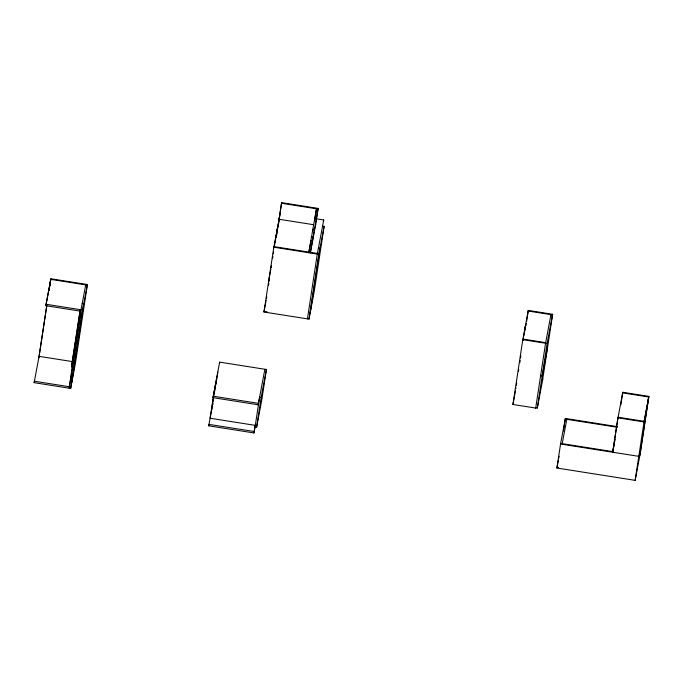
<?xml version="1.0" encoding="UTF-8"?>
<svg xmlns="http://www.w3.org/2000/svg" width="683" height="683" viewBox="0 0 683 683"><rect width="100%" height="100%" fill="white"/><g stroke="black" fill="none" stroke-linecap="round" stroke-linejoin="round"><path stroke-width="1.02" d="M75.489 362.929L70.673 388.422L34.15 382.668L34.372 381.225L69.325 386.732L71.28 376.367M80.79 311.209L45.838 305.702L50.866 278.766L87.39 284.521L75.369 363.544M38.854 357.79L46.785 305.514M49.167 289.84L50.755 279.381L87.279 285.135M38.965 357.175L46.743 305.95M49.125 290.266L49.441 288.175M49.757 286.083L50.866 278.766M73.038 367.07L71.476 366.822L80.073 310.176M76.761 333.287L71.476 366.822M77.077 331.187L80.261 310.21M69.103 388.175L81.012 309.766L85.708 284.888M70.426 380.994L80.901 311.994M70.673 388.422L82.575 310.014L87.39 284.521M71.835 382.284L83.736 303.875L82.173 303.636M255.288 425.714L253.922 432.937L208.708 425.816L208.93 424.374L254.144 431.502L255.314 425.304M212.985 397.651L213.207 396.208L258.422 403.337L258.2 404.78L212.985 397.651L219.644 362.135L266.421 369.503L261.93 399.111L256.646 427.054L255.083 426.807L259.583 397.199L261.145 397.446L266.421 369.503M214.257 390.907L210.082 418.244L255.305 425.364M211.491 410.611L213.48 397.668M213.788 395.611L215.504 384.298M212.507 405.224L212.823 403.166M213.13 401.109L213.446 399.051M214.539 391.863L216.562 378.749M215.239 388.67L215.555 386.569M215.871 384.469L216.195 382.369M216.451 380.926L217.817 372.09M219.422 363.578L219.644 362.135M322.555 226.116L324.118 226.363L314.282 291.171L308.998 319.115L263.962 312.011L273.917 246.597L317.39 253.444M268.521 285.332L268.837 283.172M269.153 281.131L269.478 278.971M271.228 267.488L271.544 265.388M272.585 258.516L272.901 256.415M273.302 253.845L273.618 251.745M274.498 245.906L276.171 234.952M275.351 241.748L275.667 239.656M275.992 237.556L277.264 229.155M276.009 237.675L277.435 228.31M276.658 235.054L276.974 232.963M277.238 230.982L278.715 221.48M315.597 225.023L318.141 208.4L281.627 202.646L279.082 219.269L313.514 224.69M279.193 218.654L281.627 202.646M278.066 227.174L279.654 216.733M280.021 214.573L280.235 213.13L273.678 248.177M253.922 432.937L254.144 431.502M256.646 427.054L261.145 397.446M314.795 219.772L316.468 208.767L308.75 252.719L311.098 240.296M318.141 208.4L310.321 252.966L315.717 224.408M307.435 318.867L317.279 254.059L323.716 219.977L315.435 218.68M323.494 221.42L323.716 219.977M308.998 319.115L318.841 254.307L324.118 226.363M310.159 312.976L320.003 248.168L318.432 247.929M535.831 407.444L535.711 408.058L512.933 404.473L522.888 339.05L545.666 342.644M516.391 385.263L516.707 383.163M518.457 371.62L518.781 369.52M520.531 357.977L520.847 355.877M523.238 340.134L523.562 338.034M523.878 335.934L525.312 326.483M519.848 362.605L520.173 360.513M524.476 332.169L525.432 325.876M525.953 325.671L526.277 323.58M526.593 321.488L528.292 310.424L552.641 314.265L542.515 380.542L537.325 408.041L535.754 407.802M535.711 408.058L545.555 343.25L550.959 314.632M537.325 408.041L542.157 376.205L547.476 347.903M550.763 315.648L552.334 315.896L547.117 343.498L542.259 375.505L540.688 375.257M617.833 418.662L622.759 392.273L648.85 396.388L639.98 454.793L635.156 480.354L556.893 468.017L560.658 443.404L613.351 451.711M563.466 430.982L565.37 418.457L617.543 426.679M612.83 451.625L618.047 417.219L644.137 421.334L635.156 480.354M620.864 404.788L622.759 392.273M639.869 455.407L648.73 397.002L622.648 392.887M45.838 305.702L50.533 280.824M34.15 382.668L39.068 356.347L72.996 361.691M208.708 425.816L212.046 407.853M212.439 405.787L212.831 403.721M268.974 279.134L270.835 269.307M271.091 267.847L271.467 265.875M263.962 312.011L265.277 304.703M265.653 303.039L266.071 300.546M266.396 298.804L266.763 296.84M258.2 404.78L264.859 369.255M312.865 230.982L313.249 228.916M522.666 340.493L528.292 310.424M512.933 404.473L515.417 391.009M515.913 388.414L516.024 387.799M552.641 314.265L552.521 314.872L528.181 311.038M542.686 379.68L542.806 379.065M565.37 418.457L560.538 444.018L638.801 456.346L638.912 455.732M556.893 468.017L558.352 460.308M558.737 458.284L559.112 456.253M562.22 443.651L566.813 419.319M614.359 443.515L612.711 452.24L617.936 417.834L644.018 421.94L648.85 396.388M614.743 441.483L615.127 439.459M643.915 422.768L648.517 398.437M643.514 431.4L643.625 430.785M281.507 203.261L318.03 209.015M311.183 236.711L312.746 236.958M273.798 247.212L318.841 254.307M522.768 339.664L547.117 343.498M264.073 311.405L267.181 311.892M540.586 375.957L542.157 376.205M46.051 304.259L82.575 310.014M565.251 419.072L617.423 427.293M557.012 467.403L558.574 467.65"/></g></svg>
